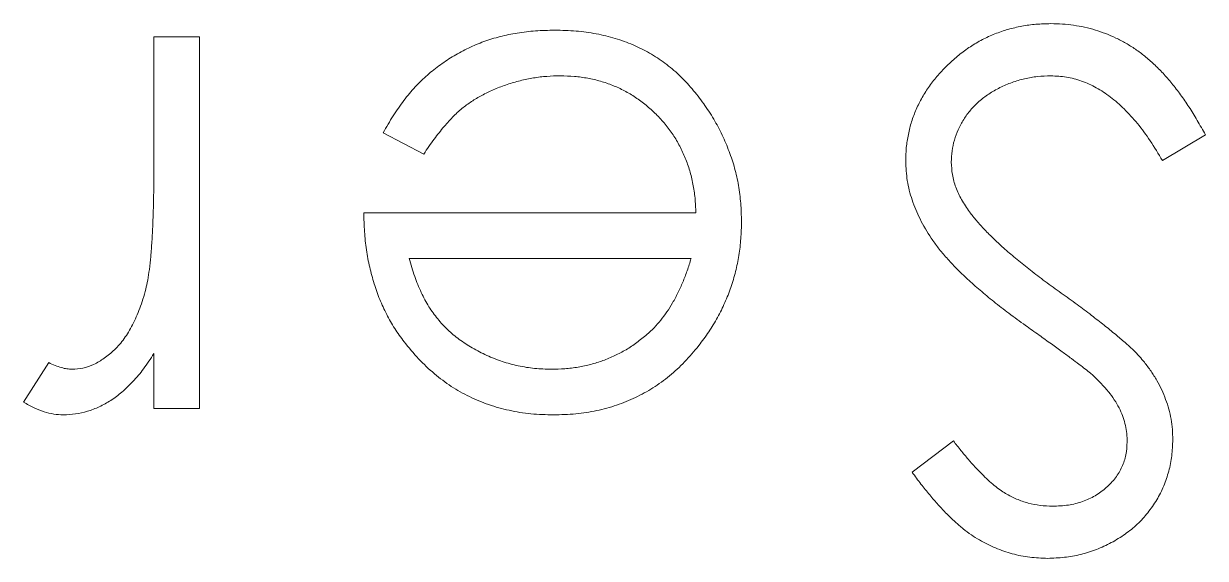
# Model space of a CAD drawing. Header units: millimetres. Extents: x 0 to 276, y 0 to 293.
# Drawn here: x 119.2 to 127.34, y 175.56 to 179.24 of the extents above; entities that cross this region are included whole.
import ezdxf

# ---------------------------------------------------------------- set-up
doc = ezdxf.new("R2010")
doc.units = ezdxf.units.MM

msp = doc.modelspace()

# ---------------------------------------------------------------- linework, layer by layer
at = {"color": 18, "linetype": 'Continuous', "lineweight": 15, "true_color": 0x000000}
for p, q in [((120.097, 178.292), (120.097, 179.1516)), ((120.097, 179.1516), (120.4111, 179.1516)), ((120.097, 178.292), (120.097, 179.1516)), ((120.097, 179.1516), (120.4111, 179.1516)), ((120.097, 178.292), (120.097, 179.1516)), ((120.097, 179.1516), (120.4111, 179.1516)), ((120.097, 178.292), (120.097, 179.1516)), ((120.097, 179.1516), (120.4111, 179.1516)), ((120.4111, 179.1516), (120.4111, 176.5939)), ((120.4111, 179.1516), (120.4111, 176.5939)), ((120.4111, 179.1516), (120.4111, 176.5939)), ((120.4111, 179.1516), (120.4111, 176.5939)), ((121.9556, 178.3439), (121.6765, 178.4904)), ((121.9556, 178.3439), (121.6765, 178.4904)), ((121.9556, 178.3439), (121.6765, 178.4904)), ((121.9556, 178.3439), (121.6765, 178.4904)), ((127.3393, 178.4764), (127.0435, 178.299)), ((127.3393, 178.4764), (127.0435, 178.299)), ((127.3393, 178.4764), (127.0435, 178.299)), ((127.3393, 178.4764), (127.0435, 178.299)), ((121.5419, 177.9401), (123.8304, 177.9401)), ((121.5419, 177.9401), (123.8304, 177.9401)), ((121.5419, 177.9401), (123.8304, 177.9401)), ((121.5419, 177.9401), (123.8304, 177.9401)), ((123.7974, 177.626), (121.856, 177.626)), ((123.7974, 177.626), (121.856, 177.626)), ((123.7974, 177.626), (121.856, 177.626)), ((123.7974, 177.626), (121.856, 177.626)), ((120.097, 176.5939), (120.097, 176.9704)), ((120.097, 176.5939), (120.097, 176.9704)), ((120.097, 176.5939), (120.097, 176.9704)), ((120.097, 176.5939), (120.097, 176.9704)), ((119.1996, 176.6367), (119.3721, 176.9087)), ((119.1996, 176.6367), (119.3721, 176.9087)), ((119.1996, 176.6367), (119.3721, 176.9087)), ((119.1996, 176.6367), (119.3721, 176.9087)), ((120.4111, 176.5939), (120.097, 176.5939)), ((120.4111, 176.5939), (120.097, 176.5939)), ((120.4111, 176.5939), (120.097, 176.5939)), ((120.4111, 176.5939), (120.097, 176.5939)), ((125.3201, 176.1543), (125.6041, 176.3695)), ((125.3201, 176.1543), (125.6041, 176.3695)), ((125.3201, 176.1543), (125.6041, 176.3695)), ((125.3201, 176.1543), (125.6041, 176.3695))]:
    msp.add_line(p, q, dxfattribs=at)
for points, knots in [([(125.2752, 178.2941), (125.2759, 178.3255), (125.2772, 178.3876), (125.2922, 178.4789), (125.3141, 178.5675), (125.3471, 178.6524), (125.3874, 178.7352), (125.4386, 178.8136), (125.4979, 178.8894), (125.566, 178.9606), (125.6404, 179.0259), (125.7191, 179.0841), (125.8021, 179.1325), (125.8891, 179.1721), (125.98, 179.203), (126.0748, 179.2254), (126.1737, 179.2392), (126.2409, 179.2406), (126.275, 179.2413)], [0, 0, 0, 0, 0.061484, 0.121775, 0.18092, 0.240256, 0.300114, 0.361146, 0.423501, 0.488669, 0.553954, 0.617581, 0.680238, 0.742187, 0.804663, 0.868259, 0.93302, 1, 1, 1, 1]), ([(125.2752, 178.2941), (125.2759, 178.3255), (125.2772, 178.3876), (125.2922, 178.4789), (125.3141, 178.5675), (125.3471, 178.6524), (125.3874, 178.7352), (125.4386, 178.8136), (125.4979, 178.8894), (125.566, 178.9606), (125.6404, 179.0259), (125.7191, 179.0841), (125.8021, 179.1325), (125.8891, 179.1721), (125.98, 179.203), (126.0748, 179.2254), (126.1737, 179.2392), (126.2409, 179.2406), (126.275, 179.2413)], [0, 0, 0, 0, 0.061484, 0.121775, 0.18092, 0.240256, 0.300114, 0.361146, 0.423501, 0.488669, 0.553954, 0.617581, 0.680238, 0.742187, 0.804663, 0.868259, 0.93302, 1, 1, 1, 1]), ([(125.2752, 178.2941), (125.2759, 178.3255), (125.2772, 178.3876), (125.2922, 178.4789), (125.3141, 178.5675), (125.3471, 178.6524), (125.3874, 178.7352), (125.4386, 178.8136), (125.4979, 178.8894), (125.566, 178.9606), (125.6404, 179.0259), (125.7191, 179.0841), (125.8021, 179.1325), (125.8891, 179.1721), (125.98, 179.203), (126.0748, 179.2254), (126.1737, 179.2392), (126.2409, 179.2406), (126.275, 179.2413)], [0, 0, 0, 0, 0.061484, 0.121775, 0.18092, 0.240256, 0.300114, 0.361146, 0.423501, 0.488669, 0.553954, 0.617581, 0.680238, 0.742187, 0.804663, 0.868259, 0.93302, 1, 1, 1, 1]), ([(125.2752, 178.2941), (125.2759, 178.3255), (125.2772, 178.3876), (125.2922, 178.4789), (125.3141, 178.5675), (125.3471, 178.6524), (125.3874, 178.7352), (125.4386, 178.8136), (125.4979, 178.8894), (125.566, 178.9606), (125.6404, 179.0259), (125.7191, 179.0841), (125.8021, 179.1325), (125.8891, 179.1721), (125.98, 179.203), (126.0748, 179.2254), (126.1737, 179.2392), (126.2409, 179.2406), (126.275, 179.2413)], [0, 0, 0, 0, 0.061484, 0.121775, 0.18092, 0.240256, 0.300114, 0.361146, 0.423501, 0.488669, 0.553954, 0.617581, 0.680238, 0.742187, 0.804663, 0.868259, 0.93302, 1, 1, 1, 1]), ([(126.275, 179.2413), (126.3015, 179.2408), (126.354, 179.2398), (126.4317, 179.2308), (126.5079, 179.2181), (126.5815, 179.1979), (126.6535, 179.1735), (126.7237, 179.1433), (126.792, 179.1072), (126.8588, 179.0659), (126.9239, 179.0179), (126.9869, 178.9619), (127.0496, 178.8995), (127.1103, 178.8291), (127.1702, 178.7518), (127.228, 178.6668), (127.2851, 178.5746), (127.3209, 178.5098), (127.3393, 178.4764)], [0, 0, 0, 0, 0.057208, 0.113696, 0.169178, 0.224159, 0.27872, 0.333794, 0.389241, 0.445822, 0.503704, 0.564294, 0.627975, 0.695038, 0.765373, 0.839611, 0.917538, 1, 1, 1, 1]), ([(126.275, 179.2413), (126.3015, 179.2408), (126.354, 179.2398), (126.4317, 179.2308), (126.5079, 179.2181), (126.5815, 179.1979), (126.6535, 179.1735), (126.7237, 179.1433), (126.792, 179.1072), (126.8588, 179.0659), (126.9239, 179.0179), (126.9869, 178.9619), (127.0496, 178.8995), (127.1103, 178.8291), (127.1702, 178.7518), (127.228, 178.6668), (127.2851, 178.5746), (127.3209, 178.5098), (127.3393, 178.4764)], [0, 0, 0, 0, 0.057208, 0.113696, 0.169178, 0.224159, 0.27872, 0.333794, 0.389241, 0.445822, 0.503704, 0.564294, 0.627975, 0.695038, 0.765373, 0.839611, 0.917538, 1, 1, 1, 1]), ([(126.275, 179.2413), (126.3015, 179.2408), (126.354, 179.2398), (126.4317, 179.2308), (126.5079, 179.2181), (126.5815, 179.1979), (126.6535, 179.1735), (126.7237, 179.1433), (126.792, 179.1072), (126.8588, 179.0659), (126.9239, 179.0179), (126.9869, 178.9619), (127.0496, 178.8995), (127.1103, 178.8291), (127.1702, 178.7518), (127.228, 178.6668), (127.2851, 178.5746), (127.3209, 178.5098), (127.3393, 178.4764)], [0, 0, 0, 0, 0.057208, 0.113696, 0.169178, 0.224159, 0.27872, 0.333794, 0.389241, 0.445822, 0.503704, 0.564294, 0.627975, 0.695038, 0.765373, 0.839611, 0.917538, 1, 1, 1, 1]), ([(126.275, 179.2413), (126.3015, 179.2408), (126.354, 179.2398), (126.4317, 179.2308), (126.5079, 179.2181), (126.5815, 179.1979), (126.6535, 179.1735), (126.7237, 179.1433), (126.792, 179.1072), (126.8588, 179.0659), (126.9239, 179.0179), (126.9869, 178.9619), (127.0496, 178.8995), (127.1103, 178.8291), (127.1702, 178.7518), (127.228, 178.6668), (127.2851, 178.5746), (127.3209, 178.5098), (127.3393, 178.4764)], [0, 0, 0, 0, 0.057208, 0.113696, 0.169178, 0.224159, 0.27872, 0.333794, 0.389241, 0.445822, 0.503704, 0.564294, 0.627975, 0.695038, 0.765373, 0.839611, 0.917538, 1, 1, 1, 1]), ([(121.6765, 178.4904), (121.6988, 178.5299), (121.742, 178.6066), (121.8164, 178.7121), (121.8944, 178.8069), (121.9795, 178.8886), (122.0692, 178.9599), (122.1639, 179.0222), (122.2642, 179.0753), (122.3701, 179.1201), (122.4824, 179.1545), (122.6014, 179.1788), (122.7274, 179.1938), (122.8137, 179.1956), (122.8579, 179.1965)], [0, 0, 0, 0, 0.09337, 0.181661, 0.265874, 0.346355, 0.4246, 0.501903, 0.579992, 0.658443, 0.738672, 0.821894, 0.908801, 1, 1, 1, 1]), ([(121.6765, 178.4904), (121.6988, 178.5299), (121.742, 178.6066), (121.8164, 178.7121), (121.8944, 178.8069), (121.9795, 178.8886), (122.0692, 178.9599), (122.1639, 179.0222), (122.2642, 179.0753), (122.3701, 179.1201), (122.4824, 179.1545), (122.6014, 179.1788), (122.7274, 179.1938), (122.8137, 179.1956), (122.8579, 179.1965)], [0, 0, 0, 0, 0.09337, 0.181661, 0.265874, 0.346355, 0.4246, 0.501903, 0.579992, 0.658443, 0.738672, 0.821894, 0.908801, 1, 1, 1, 1]), ([(121.6765, 178.4904), (121.6988, 178.5299), (121.742, 178.6066), (121.8164, 178.7121), (121.8944, 178.8069), (121.9795, 178.8886), (122.0692, 178.9599), (122.1639, 179.0222), (122.2642, 179.0753), (122.3701, 179.1201), (122.4824, 179.1545), (122.6014, 179.1788), (122.7274, 179.1938), (122.8137, 179.1956), (122.8579, 179.1965)], [0, 0, 0, 0, 0.09337, 0.181661, 0.265874, 0.346355, 0.4246, 0.501903, 0.579992, 0.658443, 0.738672, 0.821894, 0.908801, 1, 1, 1, 1]), ([(121.6765, 178.4904), (121.6988, 178.5299), (121.742, 178.6066), (121.8164, 178.7121), (121.8944, 178.8069), (121.9795, 178.8886), (122.0692, 178.9599), (122.1639, 179.0222), (122.2642, 179.0753), (122.3701, 179.1201), (122.4824, 179.1545), (122.6014, 179.1788), (122.7274, 179.1938), (122.8137, 179.1956), (122.8579, 179.1965)], [0, 0, 0, 0, 0.09337, 0.181661, 0.265874, 0.346355, 0.4246, 0.501903, 0.579992, 0.658443, 0.738672, 0.821894, 0.908801, 1, 1, 1, 1]), ([(122.8579, 179.1965), (122.9071, 179.1953), (123.0029, 179.1931), (123.1425, 179.1738), (123.2738, 179.1423), (123.3971, 179.0983), (123.5118, 179.0409), (123.6183, 178.971), (123.7171, 178.8888), (123.8051, 178.7938), (123.8844, 178.6921), (123.9543, 178.5862), (124.0128, 178.4762), (124.0603, 178.3629), (124.0987, 178.2471), (124.1255, 178.1276), (124.1409, 178.0047), (124.1433, 177.9216), (124.1445, 177.8798)], [0, 0, 0, 0, 0.071579, 0.139629, 0.204797, 0.268135, 0.329814, 0.391301, 0.453434, 0.516552, 0.579631, 0.641119, 0.701294, 0.76081, 0.819932, 0.87892, 0.938983, 1, 1, 1, 1]), ([(122.8579, 179.1965), (122.9071, 179.1953), (123.0029, 179.1931), (123.1425, 179.1738), (123.2738, 179.1423), (123.3971, 179.0983), (123.5118, 179.0409), (123.6183, 178.971), (123.7171, 178.8888), (123.8051, 178.7938), (123.8844, 178.6921), (123.9543, 178.5862), (124.0128, 178.4762), (124.0603, 178.3629), (124.0987, 178.2471), (124.1255, 178.1276), (124.1409, 178.0047), (124.1433, 177.9216), (124.1445, 177.8798)], [0, 0, 0, 0, 0.071579, 0.139629, 0.204797, 0.268135, 0.329814, 0.391301, 0.453434, 0.516552, 0.579631, 0.641119, 0.701294, 0.76081, 0.819932, 0.87892, 0.938983, 1, 1, 1, 1]), ([(122.8579, 179.1965), (122.9071, 179.1953), (123.0029, 179.1931), (123.1425, 179.1738), (123.2738, 179.1423), (123.3971, 179.0983), (123.5118, 179.0409), (123.6183, 178.971), (123.7171, 178.8888), (123.8051, 178.7938), (123.8844, 178.6921), (123.9543, 178.5862), (124.0128, 178.4762), (124.0603, 178.3629), (124.0987, 178.2471), (124.1255, 178.1276), (124.1409, 178.0047), (124.1433, 177.9216), (124.1445, 177.8798)], [0, 0, 0, 0, 0.071579, 0.139629, 0.204797, 0.268135, 0.329814, 0.391301, 0.453434, 0.516552, 0.579631, 0.641119, 0.701294, 0.76081, 0.819932, 0.87892, 0.938983, 1, 1, 1, 1]), ([(122.8579, 179.1965), (122.9071, 179.1953), (123.0029, 179.1931), (123.1425, 179.1738), (123.2738, 179.1423), (123.3971, 179.0983), (123.5118, 179.0409), (123.6183, 178.971), (123.7171, 178.8888), (123.8051, 178.7938), (123.8844, 178.6921), (123.9543, 178.5862), (124.0128, 178.4762), (124.0603, 178.3629), (124.0987, 178.2471), (124.1255, 178.1276), (124.1409, 178.0047), (124.1433, 177.9216), (124.1445, 177.8798)], [0, 0, 0, 0, 0.071579, 0.139629, 0.204797, 0.268135, 0.329814, 0.391301, 0.453434, 0.516552, 0.579631, 0.641119, 0.701294, 0.76081, 0.819932, 0.87892, 0.938983, 1, 1, 1, 1]), ([(122.8972, 178.8824), (122.8658, 178.8818), (122.8036, 178.8805), (122.711, 178.8688), (122.6198, 178.8498), (122.5306, 178.824), (122.445, 178.7924), (122.3658, 178.7543), (122.2929, 178.7121), (122.2248, 178.6639), (122.1587, 178.6049), (122.0932, 178.5313), (122.0229, 178.4442), (121.9789, 178.3786), (121.9556, 178.3439)], [0, 0, 0, 0, 0.082592, 0.163879, 0.245659, 0.327726, 0.40861, 0.485749, 0.559169, 0.630268, 0.705306, 0.792065, 0.889796, 1, 1, 1, 1]), ([(122.8972, 178.8824), (122.8658, 178.8818), (122.8036, 178.8805), (122.711, 178.8688), (122.6198, 178.8498), (122.5306, 178.824), (122.445, 178.7924), (122.3658, 178.7543), (122.2929, 178.7121), (122.2248, 178.6639), (122.1587, 178.6049), (122.0932, 178.5313), (122.0229, 178.4442), (121.9789, 178.3786), (121.9556, 178.3439)], [0, 0, 0, 0, 0.082592, 0.163879, 0.245659, 0.327726, 0.40861, 0.485749, 0.559169, 0.630268, 0.705306, 0.792065, 0.889796, 1, 1, 1, 1]), ([(122.8972, 178.8824), (122.8658, 178.8818), (122.8036, 178.8805), (122.711, 178.8688), (122.6198, 178.8498), (122.5306, 178.824), (122.445, 178.7924), (122.3658, 178.7543), (122.2929, 178.7121), (122.2248, 178.6639), (122.1587, 178.6049), (122.0932, 178.5313), (122.0229, 178.4442), (121.9789, 178.3786), (121.9556, 178.3439)], [0, 0, 0, 0, 0.082592, 0.163879, 0.245659, 0.327726, 0.40861, 0.485749, 0.559169, 0.630268, 0.705306, 0.792065, 0.889796, 1, 1, 1, 1]), ([(122.8972, 178.8824), (122.8658, 178.8818), (122.8036, 178.8805), (122.711, 178.8688), (122.6198, 178.8498), (122.5306, 178.824), (122.445, 178.7924), (122.3658, 178.7543), (122.2929, 178.7121), (122.2248, 178.6639), (122.1587, 178.6049), (122.0932, 178.5313), (122.0229, 178.4442), (121.9789, 178.3786), (121.9556, 178.3439)], [0, 0, 0, 0, 0.082592, 0.163879, 0.245659, 0.327726, 0.40861, 0.485749, 0.559169, 0.630268, 0.705306, 0.792065, 0.889796, 1, 1, 1, 1]), ([(123.8304, 177.9401), (123.8288, 177.9738), (123.8258, 178.04), (123.8117, 178.137), (123.7894, 178.2294), (123.7582, 178.3165), (123.7203, 178.3994), (123.6739, 178.4775), (123.6186, 178.5506), (123.5569, 178.6192), (123.4881, 178.6802), (123.4159, 178.7349), (123.339, 178.7807), (123.2581, 178.8178), (123.1733, 178.847), (123.0846, 178.8668), (122.9922, 178.8801), (122.9292, 178.8816), (122.8972, 178.8824)], [0, 0, 0, 0, 0.068385, 0.134476, 0.198391, 0.260753, 0.321829, 0.383037, 0.444653, 0.507398, 0.569825, 0.630778, 0.690929, 0.750945, 0.811049, 0.872331, 0.935004, 1, 1, 1, 1]), ([(123.8304, 177.9401), (123.8288, 177.9738), (123.8258, 178.04), (123.8117, 178.137), (123.7894, 178.2294), (123.7582, 178.3165), (123.7203, 178.3994), (123.6739, 178.4775), (123.6186, 178.5506), (123.5569, 178.6192), (123.4881, 178.6802), (123.4159, 178.7349), (123.339, 178.7807), (123.2581, 178.8178), (123.1733, 178.847), (123.0846, 178.8668), (122.9922, 178.8801), (122.9292, 178.8816), (122.8972, 178.8824)], [0, 0, 0, 0, 0.068385, 0.134476, 0.198391, 0.260753, 0.321829, 0.383037, 0.444653, 0.507398, 0.569825, 0.630778, 0.690929, 0.750945, 0.811049, 0.872331, 0.935004, 1, 1, 1, 1]), ([(123.8304, 177.9401), (123.8288, 177.9738), (123.8258, 178.04), (123.8117, 178.137), (123.7894, 178.2294), (123.7582, 178.3165), (123.7203, 178.3994), (123.6739, 178.4775), (123.6186, 178.5506), (123.5569, 178.6192), (123.4881, 178.6802), (123.4159, 178.7349), (123.339, 178.7807), (123.2581, 178.8178), (123.1733, 178.847), (123.0846, 178.8668), (122.9922, 178.8801), (122.9292, 178.8816), (122.8972, 178.8824)], [0, 0, 0, 0, 0.068385, 0.134476, 0.198391, 0.260753, 0.321829, 0.383037, 0.444653, 0.507398, 0.569825, 0.630778, 0.690929, 0.750945, 0.811049, 0.872331, 0.935004, 1, 1, 1, 1]), ([(123.8304, 177.9401), (123.8288, 177.9738), (123.8258, 178.04), (123.8117, 178.137), (123.7894, 178.2294), (123.7582, 178.3165), (123.7203, 178.3994), (123.6739, 178.4775), (123.6186, 178.5506), (123.5569, 178.6192), (123.4881, 178.6802), (123.4159, 178.7349), (123.339, 178.7807), (123.2581, 178.8178), (123.1733, 178.847), (123.0846, 178.8668), (122.9922, 178.8801), (122.9292, 178.8816), (122.8972, 178.8824)], [0, 0, 0, 0, 0.068385, 0.134476, 0.198391, 0.260753, 0.321829, 0.383037, 0.444653, 0.507398, 0.569825, 0.630778, 0.690929, 0.750945, 0.811049, 0.872331, 0.935004, 1, 1, 1, 1]), ([(126.275, 178.8824), (126.2444, 178.8815), (126.1835, 178.8798), (126.094, 178.8635), (126.007, 178.8385), (125.9244, 178.8027), (125.8473, 178.7594), (125.7797, 178.707), (125.7212, 178.6484), (125.6734, 178.583), (125.6367, 178.5127), (125.6085, 178.4405), (125.5929, 178.3654), (125.5905, 178.3148), (125.5893, 178.2892)], [0, 0, 0, 0, 0.091264, 0.18093, 0.270088, 0.360156, 0.448343, 0.532666, 0.613834, 0.693982, 0.772716, 0.849335, 0.923967, 1, 1, 1, 1]), ([(126.275, 178.8824), (126.2444, 178.8815), (126.1835, 178.8798), (126.094, 178.8635), (126.007, 178.8385), (125.9244, 178.8027), (125.8473, 178.7594), (125.7797, 178.707), (125.7212, 178.6484), (125.6734, 178.583), (125.6367, 178.5127), (125.6085, 178.4405), (125.5929, 178.3654), (125.5905, 178.3148), (125.5893, 178.2892)], [0, 0, 0, 0, 0.091264, 0.18093, 0.270088, 0.360156, 0.448343, 0.532666, 0.613834, 0.693982, 0.772716, 0.849335, 0.923967, 1, 1, 1, 1]), ([(126.275, 178.8824), (126.2444, 178.8815), (126.1835, 178.8798), (126.094, 178.8635), (126.007, 178.8385), (125.9244, 178.8027), (125.8473, 178.7594), (125.7797, 178.707), (125.7212, 178.6484), (125.6734, 178.583), (125.6367, 178.5127), (125.6085, 178.4405), (125.5929, 178.3654), (125.5905, 178.3148), (125.5893, 178.2892)], [0, 0, 0, 0, 0.091264, 0.18093, 0.270088, 0.360156, 0.448343, 0.532666, 0.613834, 0.693982, 0.772716, 0.849335, 0.923967, 1, 1, 1, 1]), ([(126.275, 178.8824), (126.2444, 178.8815), (126.1835, 178.8798), (126.094, 178.8635), (126.007, 178.8385), (125.9244, 178.8027), (125.8473, 178.7594), (125.7797, 178.707), (125.7212, 178.6484), (125.6734, 178.583), (125.6367, 178.5127), (125.6085, 178.4405), (125.5929, 178.3654), (125.5905, 178.3148), (125.5893, 178.2892)], [0, 0, 0, 0, 0.091264, 0.18093, 0.270088, 0.360156, 0.448343, 0.532666, 0.613834, 0.693982, 0.772716, 0.849335, 0.923967, 1, 1, 1, 1]), ([(127.0435, 178.299), (127.016, 178.3451), (126.9632, 178.4334), (126.8753, 178.5526), (126.7841, 178.654), (126.6892, 178.7368), (126.5909, 178.8021), (126.4887, 178.8483), (126.383, 178.8771), (126.311, 178.8806), (126.275, 178.8824)], [0, 0, 0, 0, 0.159004, 0.304646, 0.438547, 0.562322, 0.677433, 0.786897, 0.893611, 1, 1, 1, 1]), ([(127.0435, 178.299), (127.016, 178.3451), (126.9632, 178.4334), (126.8753, 178.5526), (126.7841, 178.654), (126.6892, 178.7368), (126.5909, 178.8021), (126.4887, 178.8483), (126.383, 178.8771), (126.311, 178.8806), (126.275, 178.8824)], [0, 0, 0, 0, 0.159004, 0.304646, 0.438547, 0.562322, 0.677433, 0.786897, 0.893611, 1, 1, 1, 1]), ([(127.0435, 178.299), (127.016, 178.3451), (126.9632, 178.4334), (126.8753, 178.5526), (126.7841, 178.654), (126.6892, 178.7368), (126.5909, 178.8021), (126.4887, 178.8483), (126.383, 178.8771), (126.311, 178.8806), (126.275, 178.8824)], [0, 0, 0, 0, 0.159004, 0.304646, 0.438547, 0.562322, 0.677433, 0.786897, 0.893611, 1, 1, 1, 1]), ([(127.0435, 178.299), (127.016, 178.3451), (126.9632, 178.4334), (126.8753, 178.5526), (126.7841, 178.654), (126.6892, 178.7368), (126.5909, 178.8021), (126.4887, 178.8483), (126.383, 178.8771), (126.311, 178.8806), (126.275, 178.8824)], [0, 0, 0, 0, 0.159004, 0.304646, 0.438547, 0.562322, 0.677433, 0.786897, 0.893611, 1, 1, 1, 1]), ([(120.041, 177.4142), (120.0457, 177.4345), (120.0562, 177.4794), (120.0664, 177.5548), (120.0764, 177.6438), (120.0835, 177.7467), (120.0901, 177.8633), (120.0938, 177.9938), (120.0969, 178.1382), (120.097, 178.2392), (120.097, 178.292)], [0, 0, 0, 0, 0.070855, 0.156938, 0.2586, 0.375891, 0.508166, 0.656238, 0.820177, 1, 1, 1, 1]), ([(120.041, 177.4142), (120.0457, 177.4345), (120.0562, 177.4794), (120.0664, 177.5548), (120.0764, 177.6438), (120.0835, 177.7467), (120.0901, 177.8633), (120.0938, 177.9938), (120.0969, 178.1382), (120.097, 178.2392), (120.097, 178.292)], [0, 0, 0, 0, 0.070855, 0.156938, 0.2586, 0.375891, 0.508166, 0.656238, 0.820177, 1, 1, 1, 1]), ([(120.041, 177.4142), (120.0457, 177.4345), (120.0562, 177.4794), (120.0664, 177.5548), (120.0764, 177.6438), (120.0835, 177.7467), (120.0901, 177.8633), (120.0938, 177.9938), (120.0969, 178.1382), (120.097, 178.2392), (120.097, 178.292)], [0, 0, 0, 0, 0.070855, 0.156938, 0.2586, 0.375891, 0.508166, 0.656238, 0.820177, 1, 1, 1, 1]), ([(120.041, 177.4142), (120.0457, 177.4345), (120.0562, 177.4794), (120.0664, 177.5548), (120.0764, 177.6438), (120.0835, 177.7467), (120.0901, 177.8633), (120.0938, 177.9938), (120.0969, 178.1382), (120.097, 178.2392), (120.097, 178.292)], [0, 0, 0, 0, 0.070855, 0.156938, 0.2586, 0.375891, 0.508166, 0.656238, 0.820177, 1, 1, 1, 1]), ([(126.0998, 177.1646), (126.0618, 177.1923), (125.9882, 177.2458), (125.8836, 177.3262), (125.7887, 177.4048), (125.7032, 177.4812), (125.6263, 177.5547), (125.5589, 177.6263), (125.5002, 177.6954), (125.437, 177.784), (125.3725, 177.8928), (125.317, 178.026), (125.2821, 178.1598), (125.2775, 178.2498), (125.2752, 178.2941)], [0, 0, 0, 0, 0.096972, 0.187773, 0.272396, 0.351321, 0.424335, 0.491909, 0.554233, 0.611268, 0.716348, 0.81454, 0.908495, 1, 1, 1, 1]), ([(126.0998, 177.1646), (126.0618, 177.1923), (125.9882, 177.2458), (125.8836, 177.3262), (125.7887, 177.4048), (125.7032, 177.4812), (125.6263, 177.5547), (125.5589, 177.6263), (125.5002, 177.6954), (125.437, 177.784), (125.3725, 177.8928), (125.317, 178.026), (125.2821, 178.1598), (125.2775, 178.2498), (125.2752, 178.2941)], [0, 0, 0, 0, 0.096972, 0.187773, 0.272396, 0.351321, 0.424335, 0.491909, 0.554233, 0.611268, 0.716348, 0.81454, 0.908495, 1, 1, 1, 1]), ([(126.0998, 177.1646), (126.0618, 177.1923), (125.9882, 177.2458), (125.8836, 177.3262), (125.7887, 177.4048), (125.7032, 177.4812), (125.6263, 177.5547), (125.5589, 177.6263), (125.5002, 177.6954), (125.437, 177.784), (125.3725, 177.8928), (125.317, 178.026), (125.2821, 178.1598), (125.2775, 178.2498), (125.2752, 178.2941)], [0, 0, 0, 0, 0.096972, 0.187773, 0.272396, 0.351321, 0.424335, 0.491909, 0.554233, 0.611268, 0.716348, 0.81454, 0.908495, 1, 1, 1, 1]), ([(126.0998, 177.1646), (126.0618, 177.1923), (125.9882, 177.2458), (125.8836, 177.3262), (125.7887, 177.4048), (125.7032, 177.4812), (125.6263, 177.5547), (125.5589, 177.6263), (125.5002, 177.6954), (125.437, 177.784), (125.3725, 177.8928), (125.317, 178.026), (125.2821, 178.1598), (125.2775, 178.2498), (125.2752, 178.2941)], [0, 0, 0, 0, 0.096972, 0.187773, 0.272396, 0.351321, 0.424335, 0.491909, 0.554233, 0.611268, 0.716348, 0.81454, 0.908495, 1, 1, 1, 1]), ([(125.5893, 178.2892), (125.5908, 178.2601), (125.5938, 178.2008), (125.6192, 178.1134), (125.659, 178.0269), (125.6958, 177.9734), (125.7148, 177.9457)], [0, 0, 0, 0, 0.2347234, 0.4771583, 0.7285563, 1, 1, 1, 1]), ([(125.5893, 178.2892), (125.5908, 178.2601), (125.5938, 178.2008), (125.6192, 178.1134), (125.659, 178.0269), (125.6958, 177.9734), (125.7148, 177.9457)], [0, 0, 0, 0, 0.2347234, 0.4771583, 0.7285563, 1, 1, 1, 1]), ([(125.5893, 178.2892), (125.5908, 178.2601), (125.5938, 178.2008), (125.6192, 178.1134), (125.659, 178.0269), (125.6958, 177.9734), (125.7148, 177.9457)], [0, 0, 0, 0, 0.2347234, 0.4771583, 0.7285563, 1, 1, 1, 1]), ([(125.5893, 178.2892), (125.5908, 178.2601), (125.5938, 178.2008), (125.6192, 178.1134), (125.659, 178.0269), (125.6958, 177.9734), (125.7148, 177.9457)], [0, 0, 0, 0, 0.2347234, 0.4771583, 0.7285563, 1, 1, 1, 1]), ([(121.8203, 177.0524), (121.7981, 177.0826), (121.754, 177.1428), (121.6988, 177.241), (121.6508, 177.3437), (121.6125, 177.4526), (121.5814, 177.5665), (121.559, 177.686), (121.5458, 177.8112), (121.5432, 177.8966), (121.5419, 177.9401)], [0, 0, 0, 0, 0.118522, 0.236255, 0.356174, 0.47725, 0.60154, 0.729618, 0.862158, 1, 1, 1, 1]), ([(121.8203, 177.0524), (121.7981, 177.0826), (121.754, 177.1428), (121.6988, 177.241), (121.6508, 177.3437), (121.6125, 177.4526), (121.5814, 177.5665), (121.559, 177.686), (121.5458, 177.8112), (121.5432, 177.8966), (121.5419, 177.9401)], [0, 0, 0, 0, 0.118522, 0.236255, 0.356174, 0.47725, 0.60154, 0.729618, 0.862158, 1, 1, 1, 1]), ([(121.8203, 177.0524), (121.7981, 177.0826), (121.754, 177.1428), (121.6988, 177.241), (121.6508, 177.3437), (121.6125, 177.4526), (121.5814, 177.5665), (121.559, 177.686), (121.5458, 177.8112), (121.5432, 177.8966), (121.5419, 177.9401)], [0, 0, 0, 0, 0.118522, 0.236255, 0.356174, 0.47725, 0.60154, 0.729618, 0.862158, 1, 1, 1, 1]), ([(121.8203, 177.0524), (121.7981, 177.0826), (121.754, 177.1428), (121.6988, 177.241), (121.6508, 177.3437), (121.6125, 177.4526), (121.5814, 177.5665), (121.559, 177.686), (121.5458, 177.8112), (121.5432, 177.8966), (121.5419, 177.9401)], [0, 0, 0, 0, 0.118522, 0.236255, 0.356174, 0.47725, 0.60154, 0.729618, 0.862158, 1, 1, 1, 1]), ([(125.7148, 177.9457), (125.7305, 177.9256), (125.7634, 177.8835), (125.82, 177.8209), (125.8863, 177.7563), (125.9602, 177.6872), (126.0444, 177.6169), (126.1361, 177.5421), (126.2378, 177.4655), (126.3091, 177.4141), (126.3459, 177.3876)], [0, 0, 0, 0, 0.090279, 0.18953, 0.299198, 0.418926, 0.548376, 0.688136, 0.839084, 1, 1, 1, 1]), ([(125.7148, 177.9457), (125.7305, 177.9256), (125.7634, 177.8835), (125.82, 177.8209), (125.8863, 177.7563), (125.9602, 177.6872), (126.0444, 177.6169), (126.1361, 177.5421), (126.2378, 177.4655), (126.3091, 177.4141), (126.3459, 177.3876)], [0, 0, 0, 0, 0.090279, 0.18953, 0.299198, 0.418926, 0.548376, 0.688136, 0.839084, 1, 1, 1, 1]), ([(125.7148, 177.9457), (125.7305, 177.9256), (125.7634, 177.8835), (125.82, 177.8209), (125.8863, 177.7563), (125.9602, 177.6872), (126.0444, 177.6169), (126.1361, 177.5421), (126.2378, 177.4655), (126.3091, 177.4141), (126.3459, 177.3876)], [0, 0, 0, 0, 0.090279, 0.18953, 0.299198, 0.418926, 0.548376, 0.688136, 0.839084, 1, 1, 1, 1]), ([(125.7148, 177.9457), (125.7305, 177.9256), (125.7634, 177.8835), (125.82, 177.8209), (125.8863, 177.7563), (125.9602, 177.6872), (126.0444, 177.6169), (126.1361, 177.5421), (126.2378, 177.4655), (126.3091, 177.4141), (126.3459, 177.3876)], [0, 0, 0, 0, 0.090279, 0.18953, 0.299198, 0.418926, 0.548376, 0.688136, 0.839084, 1, 1, 1, 1]), ([(124.1445, 177.8798), (124.1434, 177.8405), (124.1413, 177.7626), (124.1281, 177.6473), (124.1046, 177.5353), (124.0725, 177.4264), (124.0309, 177.3208), (123.9801, 177.2186), (123.9199, 177.1196), (123.8734, 177.0572), (123.85, 177.0258)], [0, 0, 0, 0, 0.128045, 0.253768, 0.377428, 0.500551, 0.623296, 0.746578, 0.872348, 1, 1, 1, 1]), ([(124.1445, 177.8798), (124.1434, 177.8405), (124.1413, 177.7626), (124.1281, 177.6473), (124.1046, 177.5353), (124.0725, 177.4264), (124.0309, 177.3208), (123.9801, 177.2186), (123.9199, 177.1196), (123.8734, 177.0572), (123.85, 177.0258)], [0, 0, 0, 0, 0.128045, 0.253768, 0.377428, 0.500551, 0.623296, 0.746578, 0.872348, 1, 1, 1, 1]), ([(124.1445, 177.8798), (124.1434, 177.8405), (124.1413, 177.7626), (124.1281, 177.6473), (124.1046, 177.5353), (124.0725, 177.4264), (124.0309, 177.3208), (123.9801, 177.2186), (123.9199, 177.1196), (123.8734, 177.0572), (123.85, 177.0258)], [0, 0, 0, 0, 0.128045, 0.253768, 0.377428, 0.500551, 0.623296, 0.746578, 0.872348, 1, 1, 1, 1]), ([(124.1445, 177.8798), (124.1434, 177.8405), (124.1413, 177.7626), (124.1281, 177.6473), (124.1046, 177.5353), (124.0725, 177.4264), (124.0309, 177.3208), (123.9801, 177.2186), (123.9199, 177.1196), (123.8734, 177.0572), (123.85, 177.0258)], [0, 0, 0, 0, 0.128045, 0.253768, 0.377428, 0.500551, 0.623296, 0.746578, 0.872348, 1, 1, 1, 1]), ([(121.856, 177.626), (121.8675, 177.5843), (121.8896, 177.5041), (121.9359, 177.3931), (121.9879, 177.2944), (122.0496, 177.2088), (122.1194, 177.1328), (122.2, 177.0664), (122.2905, 177.007), (122.3902, 176.9568), (122.4959, 176.9141), (122.6065, 176.8855), (122.7193, 176.8659), (122.7957, 176.8641), (122.8341, 176.8631)], [0, 0, 0, 0, 0.09624, 0.185231, 0.267501, 0.3444, 0.419595, 0.496891, 0.576638, 0.660268, 0.745387, 0.83004, 0.914474, 1, 1, 1, 1]), ([(121.856, 177.626), (121.8675, 177.5843), (121.8896, 177.5041), (121.9359, 177.3931), (121.9879, 177.2944), (122.0496, 177.2088), (122.1194, 177.1328), (122.2, 177.0664), (122.2905, 177.007), (122.3902, 176.9568), (122.4959, 176.9141), (122.6065, 176.8855), (122.7193, 176.8659), (122.7957, 176.8641), (122.8341, 176.8631)], [0, 0, 0, 0, 0.09624, 0.185231, 0.267501, 0.3444, 0.419595, 0.496891, 0.576638, 0.660268, 0.745387, 0.83004, 0.914474, 1, 1, 1, 1]), ([(121.856, 177.626), (121.8675, 177.5843), (121.8896, 177.5041), (121.9359, 177.3931), (121.9879, 177.2944), (122.0496, 177.2088), (122.1194, 177.1328), (122.2, 177.0664), (122.2905, 177.007), (122.3902, 176.9568), (122.4959, 176.9141), (122.6065, 176.8855), (122.7193, 176.8659), (122.7957, 176.8641), (122.8341, 176.8631)], [0, 0, 0, 0, 0.09624, 0.185231, 0.267501, 0.3444, 0.419595, 0.496891, 0.576638, 0.660268, 0.745387, 0.83004, 0.914474, 1, 1, 1, 1]), ([(121.856, 177.626), (121.8675, 177.5843), (121.8896, 177.5041), (121.9359, 177.3931), (121.9879, 177.2944), (122.0496, 177.2088), (122.1194, 177.1328), (122.2, 177.0664), (122.2905, 177.007), (122.3902, 176.9568), (122.4959, 176.9141), (122.6065, 176.8855), (122.7193, 176.8659), (122.7957, 176.8641), (122.8341, 176.8631)], [0, 0, 0, 0, 0.09624, 0.185231, 0.267501, 0.3444, 0.419595, 0.496891, 0.576638, 0.660268, 0.745387, 0.83004, 0.914474, 1, 1, 1, 1]), ([(123.4931, 177.1029), (123.5098, 177.118), (123.5436, 177.1486), (123.5888, 177.2012), (123.632, 177.2579), (123.6713, 177.321), (123.7074, 177.3896), (123.7411, 177.4632), (123.7715, 177.5424), (123.7886, 177.5976), (123.7974, 177.626)], [0, 0, 0, 0, 0.1099838, 0.2225805, 0.3384999, 0.4587086, 0.5855353, 0.7175177, 0.8546668, 1, 1, 1, 1]), ([(123.4931, 177.1029), (123.5098, 177.118), (123.5436, 177.1486), (123.5888, 177.2012), (123.632, 177.2579), (123.6713, 177.321), (123.7074, 177.3896), (123.7411, 177.4632), (123.7715, 177.5424), (123.7886, 177.5976), (123.7974, 177.626)], [0, 0, 0, 0, 0.1099838, 0.2225805, 0.3384999, 0.4587086, 0.5855353, 0.7175177, 0.8546668, 1, 1, 1, 1]), ([(123.4931, 177.1029), (123.5098, 177.118), (123.5436, 177.1486), (123.5888, 177.2012), (123.632, 177.2579), (123.6713, 177.321), (123.7074, 177.3896), (123.7411, 177.4632), (123.7715, 177.5424), (123.7886, 177.5976), (123.7974, 177.626)], [0, 0, 0, 0, 0.1099838, 0.2225805, 0.3384999, 0.4587086, 0.5855353, 0.7175177, 0.8546668, 1, 1, 1, 1]), ([(123.4931, 177.1029), (123.5098, 177.118), (123.5436, 177.1486), (123.5888, 177.2012), (123.632, 177.2579), (123.6713, 177.321), (123.7074, 177.3896), (123.7411, 177.4632), (123.7715, 177.5424), (123.7886, 177.5976), (123.7974, 177.626)], [0, 0, 0, 0, 0.1099838, 0.2225805, 0.3384999, 0.4587086, 0.5855353, 0.7175177, 0.8546668, 1, 1, 1, 1]), ([(119.5326, 176.8631), (119.5578, 176.8648), (119.6093, 176.8682), (119.6847, 176.8952), (119.758, 176.9387), (119.8162, 176.987), (119.8612, 177.0335), (119.8933, 177.0742), (119.9228, 177.1197), (119.951, 177.1695), (119.9767, 177.2242), (120.0006, 177.2834), (120.0223, 177.3471), (120.0346, 177.3915), (120.041, 177.4142)], [0, 0, 0, 0, 0.093807, 0.191338, 0.295191, 0.410312, 0.47193, 0.536425, 0.603119, 0.674118, 0.749332, 0.828283, 0.91204, 1, 1, 1, 1]), ([(119.5326, 176.8631), (119.5578, 176.8648), (119.6093, 176.8682), (119.6847, 176.8952), (119.758, 176.9387), (119.8162, 176.987), (119.8612, 177.0335), (119.8933, 177.0742), (119.9228, 177.1197), (119.951, 177.1695), (119.9767, 177.2242), (120.0006, 177.2834), (120.0223, 177.3471), (120.0346, 177.3915), (120.041, 177.4142)], [0, 0, 0, 0, 0.093807, 0.191338, 0.295191, 0.410312, 0.47193, 0.536425, 0.603119, 0.674118, 0.749332, 0.828283, 0.91204, 1, 1, 1, 1]), ([(119.5326, 176.8631), (119.5578, 176.8648), (119.6093, 176.8682), (119.6847, 176.8952), (119.758, 176.9387), (119.8162, 176.987), (119.8612, 177.0335), (119.8933, 177.0742), (119.9228, 177.1197), (119.951, 177.1695), (119.9767, 177.2242), (120.0006, 177.2834), (120.0223, 177.3471), (120.0346, 177.3915), (120.041, 177.4142)], [0, 0, 0, 0, 0.093807, 0.191338, 0.295191, 0.410312, 0.47193, 0.536425, 0.603119, 0.674118, 0.749332, 0.828283, 0.91204, 1, 1, 1, 1]), ([(119.5326, 176.8631), (119.5578, 176.8648), (119.6093, 176.8682), (119.6847, 176.8952), (119.758, 176.9387), (119.8162, 176.987), (119.8612, 177.0335), (119.8933, 177.0742), (119.9228, 177.1197), (119.951, 177.1695), (119.9767, 177.2242), (120.0006, 177.2834), (120.0223, 177.3471), (120.0346, 177.3915), (120.041, 177.4142)], [0, 0, 0, 0, 0.093807, 0.191338, 0.295191, 0.410312, 0.47193, 0.536425, 0.603119, 0.674118, 0.749332, 0.828283, 0.91204, 1, 1, 1, 1]), ([(126.3459, 177.3876), (126.3827, 177.3613), (126.4531, 177.3112), (126.5515, 177.2368), (126.6396, 177.1687), (126.7168, 177.1064), (126.7832, 177.0499), (126.8393, 176.9996), (126.8837, 176.9542), (126.9083, 176.9247), (126.9194, 176.9115)], [0, 0, 0, 0, 0.181535, 0.347082, 0.495568, 0.628357, 0.74552, 0.845831, 0.930782, 1, 1, 1, 1]), ([(126.3459, 177.3876), (126.3827, 177.3613), (126.4531, 177.3112), (126.5515, 177.2368), (126.6396, 177.1687), (126.7168, 177.1064), (126.7832, 177.0499), (126.8393, 176.9996), (126.8837, 176.9542), (126.9083, 176.9247), (126.9194, 176.9115)], [0, 0, 0, 0, 0.181535, 0.347082, 0.495568, 0.628357, 0.74552, 0.845831, 0.930782, 1, 1, 1, 1]), ([(126.3459, 177.3876), (126.3827, 177.3613), (126.4531, 177.3112), (126.5515, 177.2368), (126.6396, 177.1687), (126.7168, 177.1064), (126.7832, 177.0499), (126.8393, 176.9996), (126.8837, 176.9542), (126.9083, 176.9247), (126.9194, 176.9115)], [0, 0, 0, 0, 0.181535, 0.347082, 0.495568, 0.628357, 0.74552, 0.845831, 0.930782, 1, 1, 1, 1]), ([(126.3459, 177.3876), (126.3827, 177.3613), (126.4531, 177.3112), (126.5515, 177.2368), (126.6396, 177.1687), (126.7168, 177.1064), (126.7832, 177.0499), (126.8393, 176.9996), (126.8837, 176.9542), (126.9083, 176.9247), (126.9194, 176.9115)], [0, 0, 0, 0, 0.181535, 0.347082, 0.495568, 0.628357, 0.74552, 0.845831, 0.930782, 1, 1, 1, 1]), ([(126.5702, 176.8162), (126.5626, 176.823), (126.5444, 176.8392), (126.5111, 176.8658), (126.4671, 176.8986), (126.4137, 176.9392), (126.3497, 176.9863), (126.2752, 177.0393), (126.1911, 177.0999), (126.1313, 177.1422), (126.0998, 177.1646)], [0, 0, 0, 0, 0.052594, 0.124952, 0.218094, 0.333502, 0.468789, 0.624938, 0.801683, 1, 1, 1, 1]), ([(126.5702, 176.8162), (126.5626, 176.823), (126.5444, 176.8392), (126.5111, 176.8658), (126.4671, 176.8986), (126.4137, 176.9392), (126.3497, 176.9863), (126.2752, 177.0393), (126.1911, 177.0999), (126.1313, 177.1422), (126.0998, 177.1646)], [0, 0, 0, 0, 0.052594, 0.124952, 0.218094, 0.333502, 0.468789, 0.624938, 0.801683, 1, 1, 1, 1]), ([(126.5702, 176.8162), (126.5626, 176.823), (126.5444, 176.8392), (126.5111, 176.8658), (126.4671, 176.8986), (126.4137, 176.9392), (126.3497, 176.9863), (126.2752, 177.0393), (126.1911, 177.0999), (126.1313, 177.1422), (126.0998, 177.1646)], [0, 0, 0, 0, 0.052594, 0.124952, 0.218094, 0.333502, 0.468789, 0.624938, 0.801683, 1, 1, 1, 1]), ([(126.5702, 176.8162), (126.5626, 176.823), (126.5444, 176.8392), (126.5111, 176.8658), (126.4671, 176.8986), (126.4137, 176.9392), (126.3497, 176.9863), (126.2752, 177.0393), (126.1911, 177.0999), (126.1313, 177.1422), (126.0998, 177.1646)], [0, 0, 0, 0, 0.052594, 0.124952, 0.218094, 0.333502, 0.468789, 0.624938, 0.801683, 1, 1, 1, 1]), ([(122.8502, 176.549), (122.7978, 176.5504), (122.6949, 176.553), (122.5448, 176.5777), (122.4029, 176.6167), (122.269, 176.6719), (122.1433, 176.743), (122.0265, 176.8312), (121.9167, 176.9336), (121.8528, 177.0124), (121.8203, 177.0524)], [0, 0, 0, 0, 0.13204, 0.259033, 0.38188, 0.502258, 0.622752, 0.744743, 0.870109, 1, 1, 1, 1]), ([(122.8502, 176.549), (122.7978, 176.5504), (122.6949, 176.553), (122.5448, 176.5777), (122.4029, 176.6167), (122.269, 176.6719), (122.1433, 176.743), (122.0265, 176.8312), (121.9167, 176.9336), (121.8528, 177.0124), (121.8203, 177.0524)], [0, 0, 0, 0, 0.13204, 0.259033, 0.38188, 0.502258, 0.622752, 0.744743, 0.870109, 1, 1, 1, 1]), ([(122.8502, 176.549), (122.7978, 176.5504), (122.6949, 176.553), (122.5448, 176.5777), (122.4029, 176.6167), (122.269, 176.6719), (122.1433, 176.743), (122.0265, 176.8312), (121.9167, 176.9336), (121.8528, 177.0124), (121.8203, 177.0524)], [0, 0, 0, 0, 0.13204, 0.259033, 0.38188, 0.502258, 0.622752, 0.744743, 0.870109, 1, 1, 1, 1]), ([(122.8502, 176.549), (122.7978, 176.5504), (122.6949, 176.553), (122.5448, 176.5777), (122.4029, 176.6167), (122.269, 176.6719), (122.1433, 176.743), (122.0265, 176.8312), (121.9167, 176.9336), (121.8528, 177.0124), (121.8203, 177.0524)], [0, 0, 0, 0, 0.13204, 0.259033, 0.38188, 0.502258, 0.622752, 0.744743, 0.870109, 1, 1, 1, 1]), ([(122.8341, 176.8631), (122.8654, 176.8637), (122.9274, 176.865), (123.0187, 176.8764), (123.1064, 176.8954), (123.1911, 176.9213), (123.2717, 176.956), (123.3499, 176.9965), (123.4237, 177.0461), (123.4698, 177.0838), (123.4931, 177.1029)], [0, 0, 0, 0, 0.131092, 0.259141, 0.384162, 0.505992, 0.629098, 0.750669, 0.874039, 1, 1, 1, 1]), ([(122.8341, 176.8631), (122.8654, 176.8637), (122.9274, 176.865), (123.0187, 176.8764), (123.1064, 176.8954), (123.1911, 176.9213), (123.2717, 176.956), (123.3499, 176.9965), (123.4237, 177.0461), (123.4698, 177.0838), (123.4931, 177.1029)], [0, 0, 0, 0, 0.131092, 0.259141, 0.384162, 0.505992, 0.629098, 0.750669, 0.874039, 1, 1, 1, 1]), ([(122.8341, 176.8631), (122.8654, 176.8637), (122.9274, 176.865), (123.0187, 176.8764), (123.1064, 176.8954), (123.1911, 176.9213), (123.2717, 176.956), (123.3499, 176.9965), (123.4237, 177.0461), (123.4698, 177.0838), (123.4931, 177.1029)], [0, 0, 0, 0, 0.131092, 0.259141, 0.384162, 0.505992, 0.629098, 0.750669, 0.874039, 1, 1, 1, 1]), ([(122.8341, 176.8631), (122.8654, 176.8637), (122.9274, 176.865), (123.0187, 176.8764), (123.1064, 176.8954), (123.1911, 176.9213), (123.2717, 176.956), (123.3499, 176.9965), (123.4237, 177.0461), (123.4698, 177.0838), (123.4931, 177.1029)], [0, 0, 0, 0, 0.131092, 0.259141, 0.384162, 0.505992, 0.629098, 0.750669, 0.874039, 1, 1, 1, 1]), ([(120.097, 176.9704), (120.0739, 176.9353), (120.0295, 176.8683), (119.9558, 176.7796), (119.8803, 176.7062), (119.8026, 176.6477), (119.7223, 176.6039), (119.6409, 176.5718), (119.5573, 176.5528), (119.5012, 176.5503), (119.473, 176.549)], [0, 0, 0, 0, 0.160059, 0.306112, 0.438367, 0.560541, 0.675317, 0.786114, 0.892842, 1, 1, 1, 1]), ([(120.097, 176.9704), (120.0739, 176.9353), (120.0295, 176.8683), (119.9558, 176.7796), (119.8803, 176.7062), (119.8026, 176.6477), (119.7223, 176.6039), (119.6409, 176.5718), (119.5573, 176.5528), (119.5012, 176.5503), (119.473, 176.549)], [0, 0, 0, 0, 0.160059, 0.306112, 0.438367, 0.560541, 0.675317, 0.786114, 0.892842, 1, 1, 1, 1]), ([(120.097, 176.9704), (120.0739, 176.9353), (120.0295, 176.8683), (119.9558, 176.7796), (119.8803, 176.7062), (119.8026, 176.6477), (119.7223, 176.6039), (119.6409, 176.5718), (119.5573, 176.5528), (119.5012, 176.5503), (119.473, 176.549)], [0, 0, 0, 0, 0.160059, 0.306112, 0.438367, 0.560541, 0.675317, 0.786114, 0.892842, 1, 1, 1, 1]), ([(120.097, 176.9704), (120.0739, 176.9353), (120.0295, 176.8683), (119.9558, 176.7796), (119.8803, 176.7062), (119.8026, 176.6477), (119.7223, 176.6039), (119.6409, 176.5718), (119.5573, 176.5528), (119.5012, 176.5503), (119.473, 176.549)], [0, 0, 0, 0, 0.160059, 0.306112, 0.438367, 0.560541, 0.675317, 0.786114, 0.892842, 1, 1, 1, 1]), ([(123.85, 177.0258), (123.8183, 176.9879), (123.7559, 176.9134), (123.6503, 176.8154), (123.536, 176.7334), (123.4144, 176.6654), (123.2841, 176.6137), (123.1468, 176.5752), (123.0009, 176.5536), (122.9012, 176.5506), (122.8502, 176.549)], [0, 0, 0, 0, 0.128835, 0.253589, 0.374643, 0.49534, 0.616325, 0.739759, 0.866842, 1, 1, 1, 1]), ([(123.85, 177.0258), (123.8183, 176.9879), (123.7559, 176.9134), (123.6503, 176.8154), (123.536, 176.7334), (123.4144, 176.6654), (123.2841, 176.6137), (123.1468, 176.5752), (123.0009, 176.5536), (122.9012, 176.5506), (122.8502, 176.549)], [0, 0, 0, 0, 0.128835, 0.253589, 0.374643, 0.49534, 0.616325, 0.739759, 0.866842, 1, 1, 1, 1]), ([(123.85, 177.0258), (123.8183, 176.9879), (123.7559, 176.9134), (123.6503, 176.8154), (123.536, 176.7334), (123.4144, 176.6654), (123.2841, 176.6137), (123.1468, 176.5752), (123.0009, 176.5536), (122.9012, 176.5506), (122.8502, 176.549)], [0, 0, 0, 0, 0.128835, 0.253589, 0.374643, 0.49534, 0.616325, 0.739759, 0.866842, 1, 1, 1, 1]), ([(123.85, 177.0258), (123.8183, 176.9879), (123.7559, 176.9134), (123.6503, 176.8154), (123.536, 176.7334), (123.4144, 176.6654), (123.2841, 176.6137), (123.1468, 176.5752), (123.0009, 176.5536), (122.9012, 176.5506), (122.8502, 176.549)], [0, 0, 0, 0, 0.128835, 0.253589, 0.374643, 0.49534, 0.616325, 0.739759, 0.866842, 1, 1, 1, 1]), ([(119.3721, 176.9087), (119.3872, 176.902), (119.4159, 176.8892), (119.4578, 176.874), (119.4965, 176.8651), (119.5211, 176.8638), (119.5326, 176.8631)], [0, 0, 0, 0, 0.295139, 0.56023, 0.794983, 1, 1, 1, 1]), ([(119.3721, 176.9087), (119.3872, 176.902), (119.4159, 176.8892), (119.4578, 176.874), (119.4965, 176.8651), (119.5211, 176.8638), (119.5326, 176.8631)], [0, 0, 0, 0, 0.295139, 0.56023, 0.794983, 1, 1, 1, 1]), ([(119.3721, 176.9087), (119.3872, 176.902), (119.4159, 176.8892), (119.4578, 176.874), (119.4965, 176.8651), (119.5211, 176.8638), (119.5326, 176.8631)], [0, 0, 0, 0, 0.295139, 0.56023, 0.794983, 1, 1, 1, 1]), ([(119.3721, 176.9087), (119.3872, 176.902), (119.4159, 176.8892), (119.4578, 176.874), (119.4965, 176.8651), (119.5211, 176.8638), (119.5326, 176.8631)], [0, 0, 0, 0, 0.295139, 0.56023, 0.794983, 1, 1, 1, 1]), ([(126.9194, 176.9115), (126.9348, 176.8909), (126.9653, 176.8504), (127.0054, 176.7871), (127.0396, 176.7222), (127.0663, 176.6557), (127.0889, 176.5885), (127.104, 176.5197), (127.1135, 176.4495), (127.1145, 176.4023), (127.115, 176.3787)], [0, 0, 0, 0, 0.133507, 0.262559, 0.388264, 0.512667, 0.633722, 0.755394, 0.877553, 1, 1, 1, 1]), ([(126.9194, 176.9115), (126.9348, 176.8909), (126.9653, 176.8504), (127.0054, 176.7871), (127.0396, 176.7222), (127.0663, 176.6557), (127.0889, 176.5885), (127.104, 176.5197), (127.1135, 176.4495), (127.1145, 176.4023), (127.115, 176.3787)], [0, 0, 0, 0, 0.133507, 0.262559, 0.388264, 0.512667, 0.633722, 0.755394, 0.877553, 1, 1, 1, 1]), ([(126.9194, 176.9115), (126.9348, 176.8909), (126.9653, 176.8504), (127.0054, 176.7871), (127.0396, 176.7222), (127.0663, 176.6557), (127.0889, 176.5885), (127.104, 176.5197), (127.1135, 176.4495), (127.1145, 176.4023), (127.115, 176.3787)], [0, 0, 0, 0, 0.133507, 0.262559, 0.388264, 0.512667, 0.633722, 0.755394, 0.877553, 1, 1, 1, 1]), ([(126.9194, 176.9115), (126.9348, 176.8909), (126.9653, 176.8504), (127.0054, 176.7871), (127.0396, 176.7222), (127.0663, 176.6557), (127.0889, 176.5885), (127.104, 176.5197), (127.1135, 176.4495), (127.1145, 176.4023), (127.115, 176.3787)], [0, 0, 0, 0, 0.133507, 0.262559, 0.388264, 0.512667, 0.633722, 0.755394, 0.877553, 1, 1, 1, 1]), ([(126.8009, 176.3639), (126.8005, 176.3827), (126.7997, 176.4202), (126.7887, 176.4757), (126.7746, 176.531), (126.7523, 176.5859), (126.7214, 176.6414), (126.6809, 176.6984), (126.6299, 176.7575), (126.5908, 176.7959), (126.5702, 176.8162)], [0, 0, 0, 0, 0.107285, 0.214746, 0.322939, 0.434116, 0.553412, 0.686073, 0.834256, 1, 1, 1, 1]), ([(126.8009, 176.3639), (126.8005, 176.3827), (126.7997, 176.4202), (126.7887, 176.4757), (126.7746, 176.531), (126.7523, 176.5859), (126.7214, 176.6414), (126.6809, 176.6984), (126.6299, 176.7575), (126.5908, 176.7959), (126.5702, 176.8162)], [0, 0, 0, 0, 0.107285, 0.214746, 0.322939, 0.434116, 0.553412, 0.686073, 0.834256, 1, 1, 1, 1]), ([(126.8009, 176.3639), (126.8005, 176.3827), (126.7997, 176.4202), (126.7887, 176.4757), (126.7746, 176.531), (126.7523, 176.5859), (126.7214, 176.6414), (126.6809, 176.6984), (126.6299, 176.7575), (126.5908, 176.7959), (126.5702, 176.8162)], [0, 0, 0, 0, 0.107285, 0.214746, 0.322939, 0.434116, 0.553412, 0.686073, 0.834256, 1, 1, 1, 1]), ([(126.8009, 176.3639), (126.8005, 176.3827), (126.7997, 176.4202), (126.7887, 176.4757), (126.7746, 176.531), (126.7523, 176.5859), (126.7214, 176.6414), (126.6809, 176.6984), (126.6299, 176.7575), (126.5908, 176.7959), (126.5702, 176.8162)], [0, 0, 0, 0, 0.107285, 0.214746, 0.322939, 0.434116, 0.553412, 0.686073, 0.834256, 1, 1, 1, 1]), ([(119.473, 176.549), (119.4512, 176.5502), (119.4063, 176.5527), (119.3383, 176.5699), (119.2683, 176.5974), (119.2231, 176.6232), (119.1996, 176.6367)], [0, 0, 0, 0, 0.2252775, 0.4635232, 0.7203236, 1, 1, 1, 1]), ([(119.473, 176.549), (119.4512, 176.5502), (119.4063, 176.5527), (119.3383, 176.5699), (119.2683, 176.5974), (119.2231, 176.6232), (119.1996, 176.6367)], [0, 0, 0, 0, 0.2252775, 0.4635232, 0.7203236, 1, 1, 1, 1]), ([(119.473, 176.549), (119.4512, 176.5502), (119.4063, 176.5527), (119.3383, 176.5699), (119.2683, 176.5974), (119.2231, 176.6232), (119.1996, 176.6367)], [0, 0, 0, 0, 0.2252775, 0.4635232, 0.7203236, 1, 1, 1, 1]), ([(119.473, 176.549), (119.4512, 176.5502), (119.4063, 176.5527), (119.3383, 176.5699), (119.2683, 176.5974), (119.2231, 176.6232), (119.1996, 176.6367)], [0, 0, 0, 0, 0.2252775, 0.4635232, 0.7203236, 1, 1, 1, 1]), ([(125.6041, 176.3695), (125.6212, 176.3475), (125.6542, 176.3049), (125.7044, 176.2453), (125.7516, 176.1909), (125.7982, 176.1437), (125.8416, 176.101), (125.8837, 176.0644), (125.9239, 176.0336), (125.9746, 176.0008), (126.0383, 175.9682), (126.1183, 175.9407), (126.2019, 175.9241), (126.2588, 175.9219), (126.2877, 175.9208)], [0, 0, 0, 0, 0.098469, 0.189629, 0.274184, 0.352183, 0.423199, 0.488551, 0.548473, 0.60144, 0.701198, 0.799592, 0.898545, 1, 1, 1, 1]), ([(125.6041, 176.3695), (125.6212, 176.3475), (125.6542, 176.3049), (125.7044, 176.2453), (125.7516, 176.1909), (125.7982, 176.1437), (125.8416, 176.101), (125.8837, 176.0644), (125.9239, 176.0336), (125.9746, 176.0008), (126.0383, 175.9682), (126.1183, 175.9407), (126.2019, 175.9241), (126.2588, 175.9219), (126.2877, 175.9208)], [0, 0, 0, 0, 0.098469, 0.189629, 0.274184, 0.352183, 0.423199, 0.488551, 0.548473, 0.60144, 0.701198, 0.799592, 0.898545, 1, 1, 1, 1]), ([(125.6041, 176.3695), (125.6212, 176.3475), (125.6542, 176.3049), (125.7044, 176.2453), (125.7516, 176.1909), (125.7982, 176.1437), (125.8416, 176.101), (125.8837, 176.0644), (125.9239, 176.0336), (125.9746, 176.0008), (126.0383, 175.9682), (126.1183, 175.9407), (126.2019, 175.9241), (126.2588, 175.9219), (126.2877, 175.9208)], [0, 0, 0, 0, 0.098469, 0.189629, 0.274184, 0.352183, 0.423199, 0.488551, 0.548473, 0.60144, 0.701198, 0.799592, 0.898545, 1, 1, 1, 1]), ([(125.6041, 176.3695), (125.6212, 176.3475), (125.6542, 176.3049), (125.7044, 176.2453), (125.7516, 176.1909), (125.7982, 176.1437), (125.8416, 176.101), (125.8837, 176.0644), (125.9239, 176.0336), (125.9746, 176.0008), (126.0383, 175.9682), (126.1183, 175.9407), (126.2019, 175.9241), (126.2588, 175.9219), (126.2877, 175.9208)], [0, 0, 0, 0, 0.098469, 0.189629, 0.274184, 0.352183, 0.423199, 0.488551, 0.548473, 0.60144, 0.701198, 0.799592, 0.898545, 1, 1, 1, 1]), ([(127.115, 176.3787), (127.1137, 176.3416), (127.1111, 176.2684), (127.0893, 176.1613), (127.0548, 176.0591), (127.0065, 175.9628), (126.9442, 175.8748), (126.8722, 175.7942), (126.7864, 175.7265), (126.6922, 175.6673), (126.5892, 175.6209), (126.4812, 175.5859), (126.3681, 175.5661), (126.2915, 175.5633), (126.2526, 175.5618)], [0, 0, 0, 0, 0.083785, 0.16578, 0.24628, 0.327461, 0.408797, 0.489715, 0.571376, 0.655523, 0.741019, 0.826547, 0.911989, 1, 1, 1, 1]), ([(127.115, 176.3787), (127.1137, 176.3416), (127.1111, 176.2684), (127.0893, 176.1613), (127.0548, 176.0591), (127.0065, 175.9628), (126.9442, 175.8748), (126.8722, 175.7942), (126.7864, 175.7265), (126.6922, 175.6673), (126.5892, 175.6209), (126.4812, 175.5859), (126.3681, 175.5661), (126.2915, 175.5633), (126.2526, 175.5618)], [0, 0, 0, 0, 0.083785, 0.16578, 0.24628, 0.327461, 0.408797, 0.489715, 0.571376, 0.655523, 0.741019, 0.826547, 0.911989, 1, 1, 1, 1]), ([(127.115, 176.3787), (127.1137, 176.3416), (127.1111, 176.2684), (127.0893, 176.1613), (127.0548, 176.0591), (127.0065, 175.9628), (126.9442, 175.8748), (126.8722, 175.7942), (126.7864, 175.7265), (126.6922, 175.6673), (126.5892, 175.6209), (126.4812, 175.5859), (126.3681, 175.5661), (126.2915, 175.5633), (126.2526, 175.5618)], [0, 0, 0, 0, 0.083785, 0.16578, 0.24628, 0.327461, 0.408797, 0.489715, 0.571376, 0.655523, 0.741019, 0.826547, 0.911989, 1, 1, 1, 1]), ([(127.115, 176.3787), (127.1137, 176.3416), (127.1111, 176.2684), (127.0893, 176.1613), (127.0548, 176.0591), (127.0065, 175.9628), (126.9442, 175.8748), (126.8722, 175.7942), (126.7864, 175.7265), (126.6922, 175.6673), (126.5892, 175.6209), (126.4812, 175.5859), (126.3681, 175.5661), (126.2915, 175.5633), (126.2526, 175.5618)], [0, 0, 0, 0, 0.083785, 0.16578, 0.24628, 0.327461, 0.408797, 0.489715, 0.571376, 0.655523, 0.741019, 0.826547, 0.911989, 1, 1, 1, 1]), ([(126.2877, 175.9208), (126.3238, 175.922), (126.3935, 175.9244), (126.4925, 175.9499), (126.5816, 175.9901), (126.6582, 176.0464), (126.7219, 176.1131), (126.768, 176.1899), (126.7958, 176.2747), (126.7992, 176.3338), (126.8009, 176.3639)], [0, 0, 0, 0, 0.143073, 0.275903, 0.402371, 0.528414, 0.650356, 0.765895, 0.880774, 1, 1, 1, 1]), ([(126.2877, 175.9208), (126.3238, 175.922), (126.3935, 175.9244), (126.4925, 175.9499), (126.5816, 175.9901), (126.6582, 176.0464), (126.7219, 176.1131), (126.768, 176.1899), (126.7958, 176.2747), (126.7992, 176.3338), (126.8009, 176.3639)], [0, 0, 0, 0, 0.143073, 0.275903, 0.402371, 0.528414, 0.650356, 0.765895, 0.880774, 1, 1, 1, 1]), ([(126.2877, 175.9208), (126.3238, 175.922), (126.3935, 175.9244), (126.4925, 175.9499), (126.5816, 175.9901), (126.6582, 176.0464), (126.7219, 176.1131), (126.768, 176.1899), (126.7958, 176.2747), (126.7992, 176.3338), (126.8009, 176.3639)], [0, 0, 0, 0, 0.143073, 0.275903, 0.402371, 0.528414, 0.650356, 0.765895, 0.880774, 1, 1, 1, 1]), ([(126.2877, 175.9208), (126.3238, 175.922), (126.3935, 175.9244), (126.4925, 175.9499), (126.5816, 175.9901), (126.6582, 176.0464), (126.7219, 176.1131), (126.768, 176.1899), (126.7958, 176.2747), (126.7992, 176.3338), (126.8009, 176.3639)], [0, 0, 0, 0, 0.143073, 0.275903, 0.402371, 0.528414, 0.650356, 0.765895, 0.880774, 1, 1, 1, 1]), ([(126.2526, 175.5618), (126.2114, 175.5633), (126.1293, 175.5661), (126.0087, 175.5907), (125.8925, 175.6314), (125.7991, 175.6776), (125.726, 175.7237), (125.6702, 175.7657), (125.6137, 175.8141), (125.5559, 175.869), (125.498, 175.9308), (125.439, 175.9992), (125.3787, 176.0738), (125.34, 176.127), (125.3201, 176.1543)], [0, 0, 0, 0, 0.107233, 0.213252, 0.31883, 0.426794, 0.483646, 0.543604, 0.608308, 0.677127, 0.750686, 0.828713, 0.91219, 1, 1, 1, 1]), ([(126.2526, 175.5618), (126.2114, 175.5633), (126.1293, 175.5661), (126.0087, 175.5907), (125.8925, 175.6314), (125.7991, 175.6776), (125.726, 175.7237), (125.6702, 175.7657), (125.6137, 175.8141), (125.5559, 175.869), (125.498, 175.9308), (125.439, 175.9992), (125.3787, 176.0738), (125.34, 176.127), (125.3201, 176.1543)], [0, 0, 0, 0, 0.107233, 0.213252, 0.31883, 0.426794, 0.483646, 0.543604, 0.608308, 0.677127, 0.750686, 0.828713, 0.91219, 1, 1, 1, 1]), ([(126.2526, 175.5618), (126.2114, 175.5633), (126.1293, 175.5661), (126.0087, 175.5907), (125.8925, 175.6314), (125.7991, 175.6776), (125.726, 175.7237), (125.6702, 175.7657), (125.6137, 175.8141), (125.5559, 175.869), (125.498, 175.9308), (125.439, 175.9992), (125.3787, 176.0738), (125.34, 176.127), (125.3201, 176.1543)], [0, 0, 0, 0, 0.107233, 0.213252, 0.31883, 0.426794, 0.483646, 0.543604, 0.608308, 0.677127, 0.750686, 0.828713, 0.91219, 1, 1, 1, 1]), ([(126.2526, 175.5618), (126.2114, 175.5633), (126.1293, 175.5661), (126.0087, 175.5907), (125.8925, 175.6314), (125.7991, 175.6776), (125.726, 175.7237), (125.6702, 175.7657), (125.6137, 175.8141), (125.5559, 175.869), (125.498, 175.9308), (125.439, 175.9992), (125.3787, 176.0738), (125.34, 176.127), (125.3201, 176.1543)], [0, 0, 0, 0, 0.107233, 0.213252, 0.31883, 0.426794, 0.483646, 0.543604, 0.608308, 0.677127, 0.750686, 0.828713, 0.91219, 1, 1, 1, 1])]:
    msp.add_open_spline(points, degree=3, knots=knots, dxfattribs=at)

doc.saveas('drawing.dxf')
